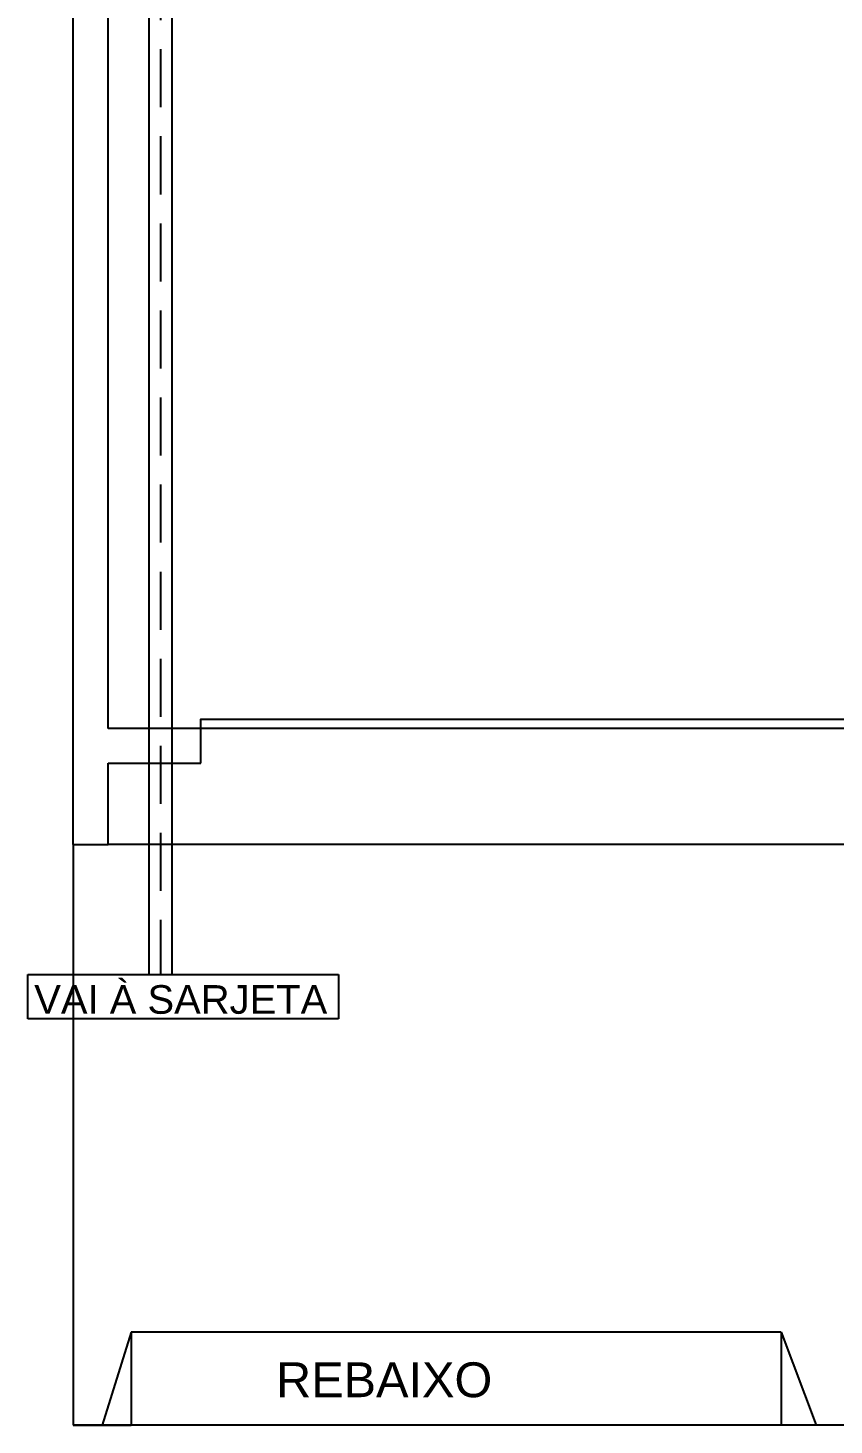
# Model space of a CAD drawing. Header units: millimetres. Extents: x -1292 to 2253, y 326 to 453.
# Drawn here: x 2091.95 to 2095.43, y 336.97 to 342.99 of the extents above; entities that cross this region are included whole.
import ezdxf
from ezdxf.enums import TextEntityAlignment as Align

# ---------------------------------------------------------------- set-up
doc = ezdxf.new("R2010")
doc.units = ezdxf.units.MM
doc.header["$LTSCALE"] = 0.5
doc.linetypes.add('HIDDENX2', pattern=[0.75, 0.5, -0.25])
for name, color, linetype in [('-HIDRO', 8, 'Continuous'), ('A-PEN-M', 6, 'Continuous'), ('Eixo', 4, 'HIDDENX2'), ('Esgoto', 5, 'ByLayer')]:
    doc.layers.add(name, color=color, linetype=linetype)
doc.styles.add('CARIMBO_DADOS', font='arial.ttf', dxfattribs={"height": 0.1})

msp = doc.modelspace()

# ---------------------------------------------------------------- linework, layer by layer
at = {"layer": '-HIDRO', "ltscale": 0.05}
for p, q in [((2092.1487, 339.4712), (2092.1487, 364.4712)), ((2092.2987, 339.9712), (2092.2987, 358.2212)), ((2092.6987, 339.9712), (2092.2987, 339.9712)), ((2092.6987, 339.8212), (2092.6987, 339.9712)), ((2092.2987, 339.4712), (2092.2987, 339.8212)), ((2092.1487, 339.4712), (2092.2987, 339.4712)), ((2092.1487, 339.4712), (2092.1487, 336.9712)), ((2092.1487, 339.4712), (2092.1487, 336.9712)), ((2092.3987, 337.3712), (2092.2737, 336.9712)), ((2095.1987, 337.3712), (2092.3987, 337.3712)), ((2092.3987, 337.3712), (2092.3987, 336.9712)), ((2095.1987, 337.3712), (2095.1987, 336.9712)), ((2095.1987, 337.3712), (2095.3487, 336.9712)), ((2099.1487, 336.9712), (2092.1487, 336.9712)), ((2099.1487, 336.9712), (2092.1487, 336.9712)), ((2092.1487, 336.9712), (2092.3987, 336.9712))]:
    msp.add_line(p, q, dxfattribs=at)
at = {"layer": '-HIDRO', "ltscale": 0.1}
for p, q in [((2092.6987, 339.9712), (2092.6987, 339.9712)), ((2092.2987, 339.8212), (2092.6987, 339.8212)), ((2096.9487, 339.4712), (2092.2987, 339.4712))]:
    msp.add_line(p, q, dxfattribs=at)
msp.add_lwpolyline([(2095.4987, 339.9712), (2092.6987, 339.9712), (2092.6987, 340.0112), (2095.4987, 340.0112)], close=True, dxfattribs=at)
at = {"layer": 'A-PEN-M', "color": 230}
for p, q in [((2091.9537, 338.7205), (2091.9537, 338.9121)), ((2091.9537, 338.9121), (2093.291, 338.9121)), ((2093.291, 338.9121), (2093.291, 338.7205)), ((2093.291, 338.7205), (2091.9537, 338.7205))]:
    msp.add_line(p, q, dxfattribs=at)
at = {"layer": 'Eixo'}
msp.add_line((2092.5242, 355.2713), (2092.5242, 338.9121), dxfattribs=at)
at = {"layer": 'Esgoto', "color": 3}
for points in [[(2092.4742, 355.2713, 0), (2092.4742, 338.9121, 0)], [(2092.5742, 355.2713, 0), (2092.5742, 338.9121, 0)]]:
    msp.add_polyline3d(points, dxfattribs=at)

# ---------------------------------------------------------------- texts
at = {"layer": '-HIDRO', "insert": (2093.4882, 337.1652), "char_height": 0.15, "attachment_point": 5, "style": 'CARIMBO_DADOS'}
msp.add_mtext('REBAIXO', dxfattribs=at)
at = {"layer": 'A-PEN-M', "color": 230, "style": 'CARIMBO_DADOS'}
msp.add_text('VAI À SARJETA', height=0.1232, rotation=0, dxfattribs=at).set_placement((2092.612, 338.7424), align=Align.CENTER)

doc.saveas('drawing.dxf')
